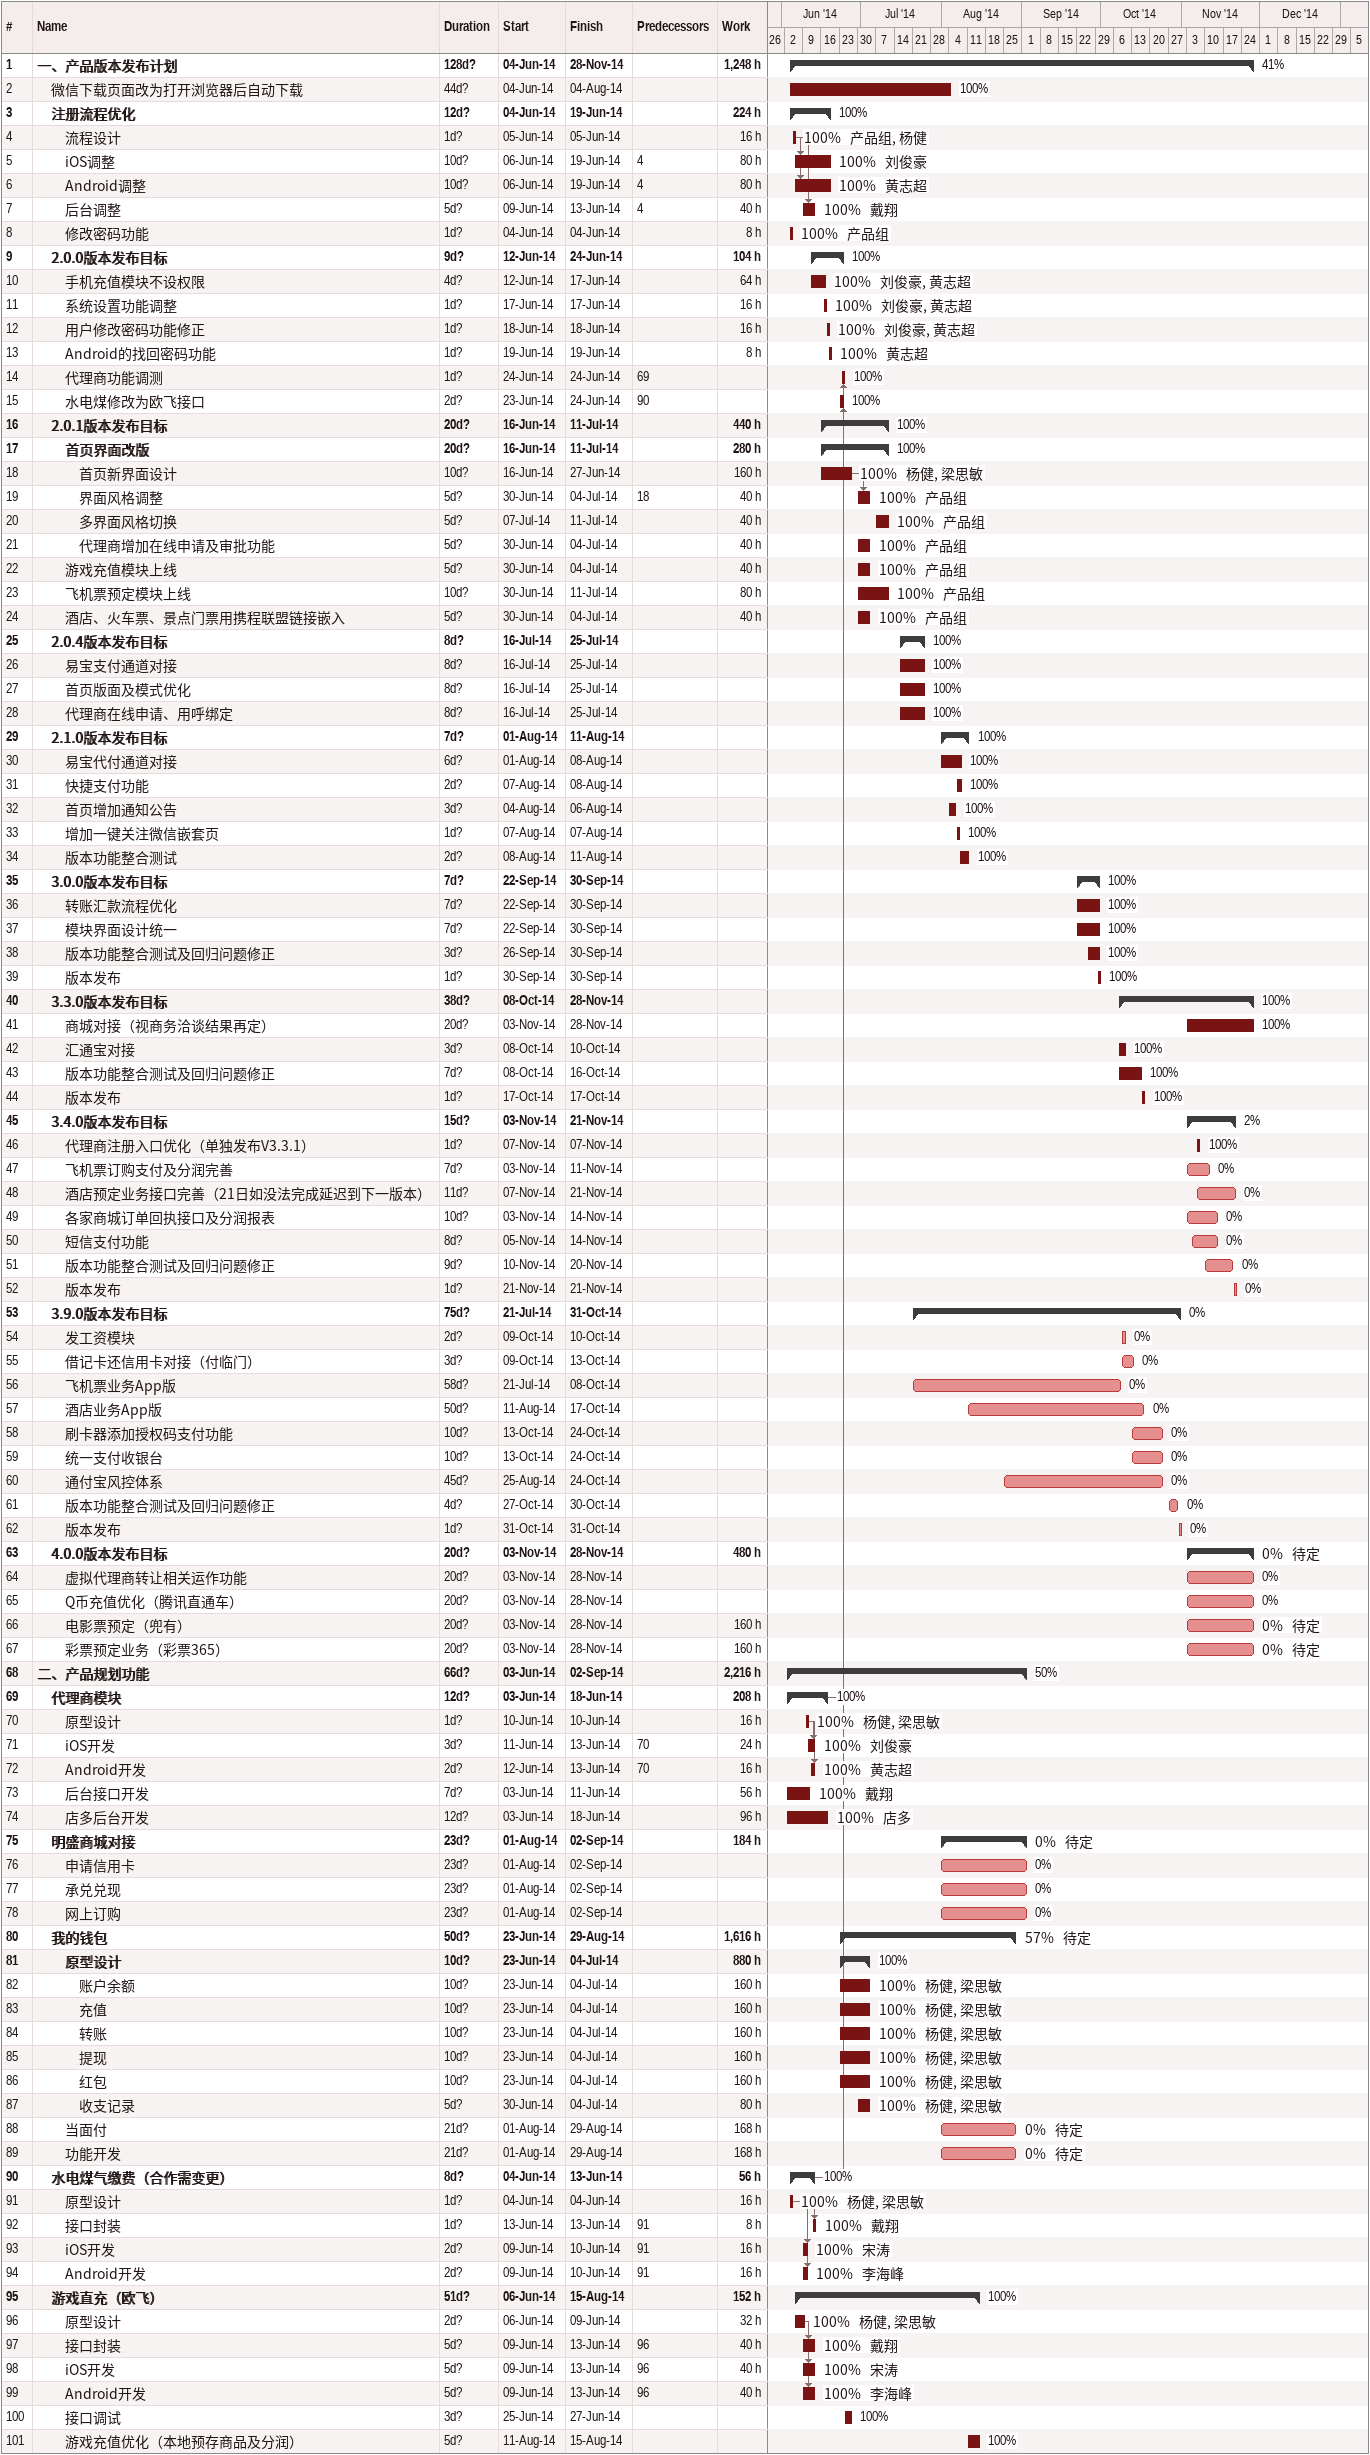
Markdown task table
| ID | Level | Task | Duration | Start | Finish | Predecessors | Resources | % complete | Work (h) |
|---|---|---|---|---|---|---|---|---|---|
| 1 | 1 | **一、产品版本发布计划** | 128d? | 2014-06-04 | 2014-11-28 |  |  | 41 | 1248 |
| 2 | 2 | 微信下载页面改为打开浏览器后自动下载 | 44d? | 2014-06-04 | 2014-08-04 |  |  | 100 |  |
| 3 | 2 | **注册流程优化** | 12d? | 2014-06-04 | 2014-06-19 |  |  | 100 | 224 |
| 4 | 3 | 流程设计 | 1d? | 2014-06-05 | 2014-06-05 |  | 产品组, 杨健 | 100 | 16 |
| 5 | 3 | iOS调整 | 10d? | 2014-06-06 | 2014-06-19 | 4 | 刘俊豪 | 100 | 80 |
| 6 | 3 | Android调整 | 10d? | 2014-06-06 | 2014-06-19 | 4 | 黄志超 | 100 | 80 |
| 7 | 3 | 后台调整 | 5d? | 2014-06-09 | 2014-06-13 | 4 | 戴翔 | 100 | 40 |
| 8 | 3 | 修改密码功能 | 1d? | 2014-06-04 | 2014-06-04 |  | 产品组 | 100 | 8 |
| 9 | 2 | **2.0.0版本发布目标** | 9d? | 2014-06-12 | 2014-06-24 |  |  | 100 | 104 |
| 10 | 3 | 手机充值模块不设权限 | 4d? | 2014-06-12 | 2014-06-17 |  | 刘俊豪, 黄志超 | 100 | 64 |
| 11 | 3 | 系统设置功能调整 | 1d? | 2014-06-17 | 2014-06-17 |  | 刘俊豪, 黄志超 | 100 | 16 |
| 12 | 3 | 用户修改密码功能修正 | 1d? | 2014-06-18 | 2014-06-18 |  | 刘俊豪, 黄志超 | 100 | 16 |
| 13 | 3 | Android的找回密码功能 | 1d? | 2014-06-19 | 2014-06-19 |  | 黄志超 | 100 | 8 |
| 14 | 3 | 代理商功能调测 | 1d? | 2014-06-24 | 2014-06-24 | 69 |  | 100 |  |
| 15 | 3 | 水电煤修改为欧飞接口 | 2d? | 2014-06-23 | 2014-06-24 | 90 |  | 100 |  |
| 16 | 2 | **2.0.1版本发布目标** | 20d? | 2014-06-16 | 2014-07-11 |  |  | 100 | 440 |
| 17 | 3 | **首页界面改版** | 20d? | 2014-06-16 | 2014-07-11 |  |  | 100 | 280 |
| 18 | 4 | 首页新界面设计 | 10d? | 2014-06-16 | 2014-06-27 |  | 杨健, 梁思敏 | 100 | 160 |
| 19 | 4 | 界面风格调整 | 5d? | 2014-06-30 | 2014-07-04 | 18 | 产品组 | 100 | 40 |
| 20 | 4 | 多界面风格切换 | 5d? | 2014-07-07 | 2014-07-11 |  | 产品组 | 100 | 40 |
| 21 | 4 | 代理商增加在线申请及审批功能 | 5d? | 2014-06-30 | 2014-07-04 |  | 产品组 | 100 | 40 |
| 22 | 3 | 游戏充值模块上线 | 5d? | 2014-06-30 | 2014-07-04 |  | 产品组 | 100 | 40 |
| 23 | 3 | 飞机票预定模块上线 | 10d? | 2014-06-30 | 2014-07-11 |  | 产品组 | 100 | 80 |
| 24 | 3 | 酒店、火车票、景点门票用携程联盟链接嵌入 | 5d? | 2014-06-30 | 2014-07-04 |  | 产品组 | 100 | 40 |
| 25 | 2 | **2.0.4版本发布目标** | 8d? | 2014-07-16 | 2014-07-25 |  |  | 100 |  |
| 26 | 3 | 易宝支付通道对接 | 8d? | 2014-07-16 | 2014-07-25 |  |  | 100 |  |
| 27 | 3 | 首页版面及模式优化 | 8d? | 2014-07-16 | 2014-07-25 |  |  | 100 |  |
| 28 | 3 | 代理商在线申请、用呼绑定 | 8d? | 2014-07-16 | 2014-07-25 |  |  | 100 |  |
| 29 | 2 | **2.1.0版本发布目标** | 7d? | 2014-08-01 | 2014-08-11 |  |  | 100 |  |
| 30 | 3 | 易宝代付通道对接 | 6d? | 2014-08-01 | 2014-08-08 |  |  | 100 |  |
| 31 | 3 | 快捷支付功能 | 2d? | 2014-08-07 | 2014-08-08 |  |  | 100 |  |
| 32 | 3 | 首页增加通知公告 | 3d? | 2014-08-04 | 2014-08-06 |  |  | 100 |  |
| 33 | 3 | 增加一键关注微信嵌套页 | 1d? | 2014-08-07 | 2014-08-07 |  |  | 100 |  |
| 34 | 3 | 版本功能整合测试 | 2d? | 2014-08-08 | 2014-08-11 |  |  | 100 |  |
| 35 | 2 | **3.0.0版本发布目标** | 7d? | 2014-09-22 | 2014-09-30 |  |  | 100 |  |
| 36 | 3 | 转账汇款流程优化 | 7d? | 2014-09-22 | 2014-09-30 |  |  | 100 |  |
| 37 | 3 | 模块界面设计统一 | 7d? | 2014-09-22 | 2014-09-30 |  |  | 100 |  |
| 38 | 3 | 版本功能整合测试及回归问题修正 | 3d? | 2014-09-26 | 2014-09-30 |  |  | 100 |  |
| 39 | 3 | 版本发布 | 1d? | 2014-09-30 | 2014-09-30 |  |  | 100 |  |
| 40 | 2 | **3.3.0版本发布目标** | 38d? | 2014-10-08 | 2014-11-28 |  |  | 100 |  |
| 41 | 3 | 商城对接（视商务洽谈结果再定） | 20d? | 2014-11-03 | 2014-11-28 |  |  | 100 |  |
| 42 | 3 | 汇通宝对接 | 3d? | 2014-10-08 | 2014-10-10 |  |  | 100 |  |
| 43 | 3 | 版本功能整合测试及回归问题修正 | 7d? | 2014-10-08 | 2014-10-16 |  |  | 100 |  |
| 44 | 3 | 版本发布 | 1d? | 2014-10-17 | 2014-10-17 |  |  | 100 |  |
| 45 | 2 | **3.4.0版本发布目标** | 15d? | 2014-11-03 | 2014-11-21 |  |  | 2 |  |
| 46 | 3 | 代理商注册入口优化（单独发布V3.3.1） | 1d? | 2014-11-07 | 2014-11-07 |  |  | 100 |  |
| 47 | 3 | 飞机票订购支付及分润完善 | 7d? | 2014-11-03 | 2014-11-11 |  |  | 0 |  |
| 48 | 3 | 酒店预定业务接口完善（21日如没法完成延迟到下一版本） | 11d? | 2014-11-07 | 2014-11-21 |  |  | 0 |  |
| 49 | 3 | 各家商城订单回执接口及分润报表 | 10d? | 2014-11-03 | 2014-11-14 |  |  | 0 |  |
| 50 | 3 | 短信支付功能 | 8d? | 2014-11-05 | 2014-11-14 |  |  | 0 |  |
| 51 | 3 | 版本功能整合测试及回归问题修正 | 9d? | 2014-11-10 | 2014-11-20 |  |  | 0 |  |
| 52 | 3 | 版本发布 | 1d? | 2014-11-21 | 2014-11-21 |  |  | 0 |  |
| 53 | 2 | **3.9.0版本发布目标** | 75d? | 2014-07-21 | 2014-10-31 |  |  | 0 |  |
| 54 | 3 | 发工资模块 | 2d? | 2014-10-09 | 2014-10-10 |  |  | 0 |  |
| 55 | 3 | 借记卡还信用卡对接（付临门） | 3d? | 2014-10-09 | 2014-10-13 |  |  | 0 |  |
| 56 | 3 | 飞机票业务App版 | 58d? | 2014-07-21 | 2014-10-08 |  |  | 0 |  |
| 57 | 3 | 酒店业务App版 | 50d? | 2014-08-11 | 2014-10-17 |  |  | 0 |  |
| 58 | 3 | 刷卡器添加授权码支付功能 | 10d? | 2014-10-13 | 2014-10-24 |  |  | 0 |  |
| 59 | 3 | 统一支付收银台 | 10d? | 2014-10-13 | 2014-10-24 |  |  | 0 |  |
| 60 | 3 | 通付宝风控体系 | 45d? | 2014-08-25 | 2014-10-24 |  |  | 0 |  |
| 61 | 3 | 版本功能整合测试及回归问题修正 | 4d? | 2014-10-27 | 2014-10-30 |  |  | 0 |  |
| 62 | 3 | 版本发布 | 1d? | 2014-10-31 | 2014-10-31 |  |  | 0 |  |
| 63 | 2 | **4.0.0版本发布目标** | 20d? | 2014-11-03 | 2014-11-28 |  | 待定 | 0 | 480 |
| 64 | 3 | 虚拟代理商转让相关运作功能 | 20d? | 2014-11-03 | 2014-11-28 |  |  | 0 |  |
| 65 | 3 | Q币充值优化（腾讯直通车） | 20d? | 2014-11-03 | 2014-11-28 |  |  | 0 |  |
| 66 | 3 | 电影票预定（兜有） | 20d? | 2014-11-03 | 2014-11-28 |  | 待定 | 0 | 160 |
| 67 | 3 | 彩票预定业务（彩票365） | 20d? | 2014-11-03 | 2014-11-28 |  | 待定 | 0 | 160 |
| 68 | 1 | **二、产品规划功能** | 66d? | 2014-06-03 | 2014-09-02 |  |  | 50 | 2216 |
| 69 | 2 | **代理商模块** | 12d? | 2014-06-03 | 2014-06-18 |  |  | 100 | 208 |
| 70 | 3 | 原型设计 | 1d? | 2014-06-10 | 2014-06-10 |  | 杨健, 梁思敏 | 100 | 16 |
| 71 | 3 | iOS开发 | 3d? | 2014-06-11 | 2014-06-13 | 70 | 刘俊豪 | 100 | 24 |
| 72 | 3 | Android开发 | 2d? | 2014-06-12 | 2014-06-13 | 70 | 黄志超 | 100 | 16 |
| 73 | 3 | 后台接口开发 | 7d? | 2014-06-03 | 2014-06-11 |  | 戴翔 | 100 | 56 |
| 74 | 3 | 店多后台开发 | 12d? | 2014-06-03 | 2014-06-18 |  | 店多 | 100 | 96 |
| 75 | 2 | **明盛商城对接** | 23d? | 2014-08-01 | 2014-09-02 |  | 待定 | 0 | 184 |
| 76 | 3 | 申请信用卡 | 23d? | 2014-08-01 | 2014-09-02 |  |  | 0 |  |
| 77 | 3 | 承兑兑现 | 23d? | 2014-08-01 | 2014-09-02 |  |  | 0 |  |
| 78 | 3 | 网上订购 | 23d? | 2014-08-01 | 2014-09-02 |  |  | 0 |  |
| 80 | 2 | **我的钱包** | 50d? | 2014-06-23 | 2014-08-29 |  | 待定 | 57 | 1616 |
| 81 | 3 | **原型设计** | 10d? | 2014-06-23 | 2014-07-04 |  |  | 100 | 880 |
| 82 | 4 | 账户余额 | 10d? | 2014-06-23 | 2014-07-04 |  | 杨健, 梁思敏 | 100 | 160 |
| 83 | 4 | 充值 | 10d? | 2014-06-23 | 2014-07-04 |  | 杨健, 梁思敏 | 100 | 160 |
| 84 | 4 | 转账 | 10d? | 2014-06-23 | 2014-07-04 |  | 杨健, 梁思敏 | 100 | 160 |
| 85 | 4 | 提现 | 10d? | 2014-06-23 | 2014-07-04 |  | 杨健, 梁思敏 | 100 | 160 |
| 86 | 4 | 红包 | 10d? | 2014-06-23 | 2014-07-04 |  | 杨健, 梁思敏 | 100 | 160 |
| 87 | 4 | 收支记录 | 5d? | 2014-06-30 | 2014-07-04 |  | 杨健, 梁思敏 | 100 | 80 |
| 88 | 3 | 当面付 | 21d? | 2014-08-01 | 2014-08-29 |  | 待定 | 0 | 168 |
| 89 | 3 | 功能开发 | 21d? | 2014-08-01 | 2014-08-29 |  | 待定 | 0 | 168 |
| 90 | 2 | **水电煤气缴费（合作需变更）** | 8d? | 2014-06-04 | 2014-06-13 |  |  | 100 | 56 |
| 91 | 3 | 原型设计 | 1d? | 2014-06-04 | 2014-06-04 |  | 杨健, 梁思敏 | 100 | 16 |
| 92 | 3 | 接口封装 | 1d? | 2014-06-13 | 2014-06-13 | 91 | 戴翔 | 100 | 8 |
| 93 | 3 | iOS开发 | 2d? | 2014-06-09 | 2014-06-10 | 91 | 宋涛 | 100 | 16 |
| 94 | 3 | Android开发 | 2d? | 2014-06-09 | 2014-06-10 | 91 | 李海峰 | 100 | 16 |
| 95 | 2 | **游戏直充（欧飞）** | 51d? | 2014-06-06 | 2014-08-15 |  |  | 100 | 152 |
| 96 | 3 | 原型设计 | 2d? | 2014-06-06 | 2014-06-09 |  | 杨健, 梁思敏 | 100 | 32 |
| 97 | 3 | 接口封装 | 5d? | 2014-06-09 | 2014-06-13 | 96 | 戴翔 | 100 | 40 |
| 98 | 3 | iOS开发 | 5d? | 2014-06-09 | 2014-06-13 | 96 | 宋涛 | 100 | 40 |
| 99 | 3 | Android开发 | 5d? | 2014-06-09 | 2014-06-13 | 96 | 李海峰 | 100 | 40 |
| 100 | 3 | 接口调试 | 3d? | 2014-06-25 | 2014-06-27 |  |  | 100 |  |
| 101 | 3 | 游戏充值优化（本地预存商品及分润） | 5d? | 2014-08-11 | 2014-08-15 |  |  | 100 |  |
